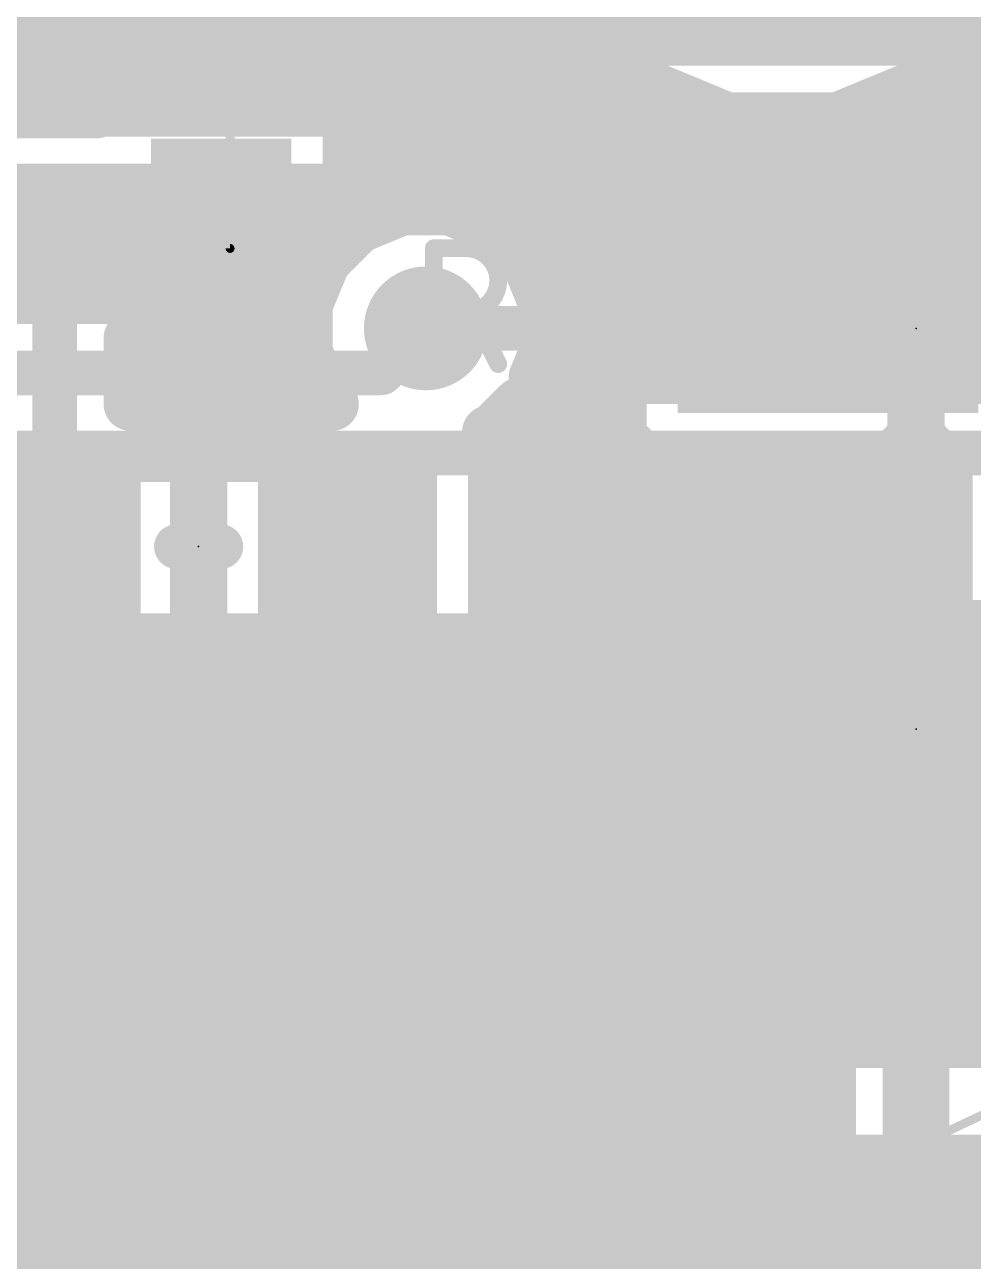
# Model space of a CAD drawing. Extents: x -1.3 to 57, y -0.1 to 23.2.
# Drawn here: x 26.92 to 32.33, y 9.16 to 16.21 of the extents above; entities that cross this region are included whole.
import ezdxf

# ---------------------------------------------------------------- set-up
doc = ezdxf.new("R2010")
doc.units = 0
for name, color, linetype in [('1', 12, 'CONTINUOUS'), ('16', 132, 'CONTINUOUS'), ('18', 110, 'CONTINUOUS'), ('21', 253, 'CONTINUOUS'), ('23', 53, 'CONTINUOUS'), ('25', 253, 'CONTINUOUS'), ('39', 12, 'CONTINUOUS'), ('51', 253, 'CONTINUOUS')]:
    doc.layers.add(name, color=color, linetype=linetype)

# ---------------------------------------------------------------- blocks, each defined once
blk = doc.blocks.new('PIE')
at = {"const_width": 0.5}
blk.add_lwpolyline([(0, -0.25, 1), (0, 0.25, 1), (0, -0.25)], format="xyb", dxfattribs=at)
blk = doc.blocks.new('RECT')
blk.add_solid([(-0.5, -0.5), (0.5, -0.5), (-0.5, 0.5), (0.5, 0.5)])
blk = doc.blocks.new('ROUNDV')
at = {"const_width": 0.5}
blk.add_lwpolyline([(0, -0.25, 1), (0, 0.25, 1), (0, -0.25)], format="xyb", dxfattribs=at)

msp = doc.modelspace()

# ---------------------------------------------------------------- linework, layer by layer
at = {"layer": '1'}
for points, const_width in [([(27.3136, 16.6956), (27.3136, 16.172)], 0.3048), ([(32.1484, 15.9154), (32.5986, 16.3656)], 0.3048), ([(25.874, 16.1544), (27.3312, 16.1544)], 0.3048), ([(27.3136, 16.172), (27.4914, 15.9942)], 0.3048), ([(32.3874, 16.1544), (35.7699, 16.1544)], 0.3048), ([(27.4914, 15.9942), (27.4914, 15.9338)], 0.3048), ([(28.5962, 15.9942), (28.604, 16.002)], 0.3048), ([(28.5962, 15.9338), (28.5962, 15.9942)], 0.3048), ([(28.604, 16.002), (30.249, 16.002)], 0.3048), ([(30.249, 16.002), (30.3356, 15.9154)], 0.3048), ([(26.8304, 15.9338), (26.7462, 15.8496)], 0.381), ([(27.4914, 15.9338), (28.0438, 15.9338)], 0.3048), ([(28.0438, 15.9338), (27.4914, 15.9338)], 0.3048), ([(27.4914, 15.9338), (27.4914, 15.8734)], 0.3048), ([(28.0438, 15.9338), (28.0438, 15.9338)], 0.3048), ([(28.5962, 15.9338), (28.0438, 15.9338)], 0.3048), ([(28.0438, 15.9338), (28.0438, 15.9338)], 0.3048), ([(28.0438, 15.9338), (28.5962, 15.9338)], 0.3048), ([(28.5962, 15.8734), (28.5962, 15.9338)], 0.3048), ([(28.0438, 15.9338), (26.8304, 15.9338)], 0.1778), ([(27.4914, 15.8734), (27.332, 15.714)], 0.3048), ([(28.0438, 15.9338), (29.456, 15.9338)], 0.254), ([(28.774, 15.6956), (28.5962, 15.8734)], 0.3048), ([(30.3356, 15.9154), (30.9237, 15.6718)], 0.3048), ([(31.5603, 15.6718), (32.1484, 15.9154)], 0.3048), ([(25.874, 15.8496), (27.4676, 15.8496)], 0.3048), ([(28.62, 15.8496), (30.4945, 15.8496)], 0.3048), ([(31.9895, 15.8496), (35.6894, 15.8496)], 0.3048), ([(27.332, 15.714), (25.874, 15.714)], 0.3048), ([(28.774, 15.172), (28.774, 15.6956)], 0.3048), ([(30.9237, 15.6718), (31.5603, 15.6718)], 0.3048), ([(28.774, 15.5448), (35.7488, 15.5448)], 0.3048), ([(30.5092, 15.2908), (30.3158, 15.0974)], 0.3048), ([(31.7988, 15.2908), (30.5092, 15.2908)], 0.3048), ([(31.9922, 15.0974), (31.7988, 15.2908)], 0.3048), ([(32.2092, 15.2908), (32.0158, 15.0974)], 0.3048), ([(33.4988, 15.2908), (32.2092, 15.2908)], 0.3048), ([(28.774, 15.24), (30.4584, 15.24)], 0.3048), ([(31.8496, 15.24), (32.1584, 15.24)], 0.3048), ([(28.5806, 14.9786), (28.774, 15.172)], 0.3048), ([(29.0741, 15.1614), (28.8229, 15.0574)], 0.3048), ([(29.3459, 15.1614), (29.0741, 15.1614)], 0.3048), ([(29.5971, 15.0574), (29.3459, 15.1614)], 0.3048), ([(30.3158, 15.0974), (30.3158, 14.9098)], 0.3048), ([(31.9922, 13.8586), (31.9922, 15.0974)], 0.3048), ([(32.0158, 15.0974), (32.0158, 13.8586)], 0.3048), ([(28.8229, 15.0574), (28.6306, 14.8651)], 0.3048), ([(29.7447, 14.9098), (29.5971, 15.0574)], 0.3048), ([(27.0938, 14.9838), (27.0938, 13.2626)], 0.254), ([(27.549, 14.447), (27.549, 14.9786)], 0.3048), ([(27.549, 14.9786), (28.5806, 14.9786)], 0.3048), ([(27.549, 14.9352), (28.7007, 14.9352)], 0.3048), ([(28.6306, 14.8651), (28.5266, 14.6139)], 0.3048), ([(29.7193, 14.9352), (30.3158, 14.9352)], 0.3048), ([(30.3158, 14.9098), (29.7447, 14.9098)], 0.3048), ([(31.9922, 14.9352), (32.0158, 14.9352)], 0.3048), ([(27.549, 14.6304), (28.5334, 14.6304)], 0.3048), ([(28.5266, 14.6139), (28.5266, 14.3421)], 0.3048), ([(31.9922, 14.6304), (32.0158, 14.6304)], 0.3048), ([(27.5256, 14.4236), (27.549, 14.447)], 0.3048), ([(29.21, 14.478), (31.154, 14.478)], 0.254), ([(27.5256, 14.0462), (27.5256, 14.4236)], 0.3048), ([(27.5256, 14.3256), (28.5334, 14.3256)], 0.3048), ([(28.5266, 14.3421), (28.6306, 14.0909)], 0.3048), ([(31.9922, 14.3256), (32.0158, 14.3256)], 0.3048), ([(28.6306, 14.0909), (28.6753, 14.0462)], 0.3048), ([(27.7094, 14.0462), (27.5256, 14.0462)], 0.3048), ([(27.9028, 13.8528), (27.7094, 14.0462)], 0.3048), ([(27.7348, 14.0208), (28.0944, 14.0208)], 0.3048), ([(28.1198, 14.0462), (27.9264, 13.8528)], 0.3048), ([(28.6753, 14.0462), (28.1198, 14.0462)], 0.3048), ([(29.5971, 13.8986), (29.7447, 14.0462)], 0.3048), ([(29.7193, 14.0208), (30.3158, 14.0208)], 0.3048), ([(29.7447, 14.0462), (30.3158, 14.0462)], 0.3048), ([(30.3158, 14.0462), (30.3158, 13.8586)], 0.3048), ([(31.9922, 14.0208), (32.0158, 14.0208)], 0.3048), ([(29.5687, 13.8869), (29.5971, 13.8986)], 0.3048), ([(29.6028, 13.8528), (29.5687, 13.8869)], 0.3048), ([(27.9028, 12.614), (27.9028, 13.8528)], 0.3048), ([(27.9264, 13.8528), (27.9264, 12.614)], 0.3048), ([(29.6028, 12.614), (29.6028, 13.8528)], 0.3048), ([(30.3158, 13.8586), (30.4518, 13.7227)], 0.3048), ([(31.7988, 13.6652), (31.9922, 13.8586)], 0.3048), ([(32.0158, 13.8586), (32.1738, 13.7006)], 0.3048), ([(27.9028, 13.716), (27.9264, 13.716)], 0.3048), ([(29.6028, 13.716), (30.4516, 13.716)], 0.3048), ([(30.4518, 13.7227), (30.4516, 13.7223)], 0.3048), ([(30.4516, 13.7223), (30.4516, 13.2646)], 0.3048), ([(31.8496, 13.716), (32.1584, 13.716)], 0.3048), ([(32.1738, 13.7006), (32.1738, 12.5552)], 0.3048), ([(31.6564, 13.2646), (31.6564, 13.6652)], 0.3048), ([(31.6564, 13.6652), (31.7988, 13.6652)], 0.3048), ([(27.9028, 13.4112), (27.9264, 13.4112)], 0.3048), ([(29.6028, 13.4112), (30.4516, 13.4112)], 0.3048), ([(31.6564, 13.4112), (32.1738, 13.4112)], 0.3048), ([(30.4516, 13.2646), (30.9814, 13.2646)], 0.3048), ([(30.9814, 13.2646), (30.9814, 13.1194)], 0.3048), ([(31.1266, 13.1194), (31.1266, 13.2646)], 0.3048), ([(31.1266, 13.2646), (31.6564, 13.2646)], 0.3048), ([(27.0938, 13.2626), (27.0646, 13.2334)], 0.254), ([(28.7528, 13.2216), (28.7646, 13.2334)], 0.254), ([(28.7528, 12.192), (28.7528, 13.2216)], 0.254), ([(27.9028, 13.1064), (27.9264, 13.1064)], 0.3048), ([(29.6028, 13.1064), (30.4516, 13.1064)], 0.3048), ([(30.9814, 13.1194), (30.4516, 13.1194)], 0.3048), ([(30.4516, 13.1194), (30.4516, 12.6617)], 0.3048), ([(30.9814, 12.5396), (30.9814, 13.1194)], 0.3048), ([(30.9814, 13.1194), (31.1266, 13.1194)], 0.3048), ([(30.9814, 13.1064), (31.1266, 13.1064)], 0.3048), ([(31.1266, 13.1194), (31.1266, 12.5396)], 0.3048), ([(31.6564, 13.1194), (31.1266, 13.1194)], 0.3048), ([(31.6564, 12.6617), (31.6564, 13.1194)], 0.3048), ([(31.6564, 13.1064), (32.1738, 13.1064)], 0.3048), ([(27.9028, 12.8016), (27.9264, 12.8016)], 0.3048), ([(29.6028, 12.8016), (30.4516, 12.8016)], 0.3048), ([(30.9814, 12.8016), (31.1266, 12.8016)], 0.3048), ([(31.6564, 12.8016), (32.1738, 12.8016)], 0.3048), ([(27.7094, 12.4206), (27.9028, 12.614)], 0.3048), ([(27.9264, 12.614), (28.1113, 12.4291)], 0.3048), ([(29.4094, 12.4206), (29.6028, 12.614)], 0.3048), ([(30.4516, 12.6617), (30.4748, 12.6057)], 0.3048), ([(31.6332, 12.6057), (31.6564, 12.6617)], 0.3048), ([(30.4748, 12.6057), (30.5177, 12.5628)], 0.3048), ([(30.5177, 12.5628), (30.5737, 12.5396)], 0.3048), ([(30.5737, 12.5396), (30.9814, 12.5396)], 0.3048), ([(31.1266, 12.5396), (31.5343, 12.5396)], 0.3048), ([(31.5343, 12.5396), (31.5903, 12.5628)], 0.3048), ([(31.5903, 12.5628), (31.6332, 12.6057)], 0.3048), ([(32.1738, 12.5552), (32.3672, 12.3618)], 0.3048), ([(27.7856, 12.4968), (28.0436, 12.4968)], 0.3048), ([(29.4856, 12.4968), (32.2322, 12.4968)], 0.3048), ([(26.4198, 12.4206), (27.7094, 12.4206)], 0.3048), ([(28.1113, 12.4291), (28.0694, 12.3279)], 0.3048), ([(29.4362, 12.3279), (29.3978, 12.4206)], 0.3048), ([(29.3978, 12.4206), (29.4094, 12.4206)], 0.3048), ([(28.0694, 12.3279), (28.0694, 12.0561)], 0.3048), ([(29.4362, 12.0561), (29.4362, 12.3279)], 0.3048), ([(32.3672, 12.3618), (33.5408, 12.3618)], 0.3048), ([(28.7528, 12.192), (28.7528, 12.3444)], 0.254), ([(25.5754, 12.192), (28.0694, 12.192)], 0.3048), ([(29.4362, 12.192), (44.9072, 12.192)], 0.3048), ([(28.0694, 12.0561), (28.1734, 11.8049)], 0.3048), ([(29.3322, 11.8049), (29.4362, 12.0561)], 0.3048), ([(31.4172, 11.9222), (31.2238, 11.7288)], 0.3048), ([(32.5908, 11.9222), (31.4172, 11.9222)], 0.3048), ([(25.5581, 11.8872), (28.1393, 11.8872)], 0.3048), ([(29.3663, 11.8872), (31.3822, 11.8872)], 0.3048), ([(28.1734, 11.8049), (28.3657, 11.6126)], 0.3048), ([(29.1399, 11.6126), (29.3322, 11.8049)], 0.3048), ([(31.2238, 11.7288), (31.2238, 10.4552)], 0.3048), ([(25.3759, 11.5824), (28.4387, 11.5824)], 0.3048), ([(28.3657, 11.6126), (28.6169, 11.5086)], 0.3048), ([(28.8887, 11.5086), (29.1399, 11.6126)], 0.3048), ([(29.0669, 11.5824), (31.2238, 11.5824)], 0.3048), ([(28.6169, 11.5086), (28.8887, 11.5086)], 0.3048), ([(24.3802, 11.2776), (31.2238, 11.2776)], 0.3048), ([(32.004, 7.874), (32.004, 11.092)], 0.381), ([(32.004, 11.092), (32.004, 7.747)], 0.2032), ([(25.527, 10.9728), (31.2238, 10.9728)], 0.3048), ([(24.9809, 10.668), (31.2238, 10.668)], 0.3048), ([(31.2238, 10.4552), (31.4172, 10.2618)], 0.3048), ([(25.527, 10.3632), (31.3158, 10.3632)], 0.3048), ([(31.4172, 10.2618), (31.5087, 10.2618)], 0.3048), ([(31.5087, 10.2618), (31.5087, 8.9842)], 0.3048), ([(25.5193, 10.0584), (31.5087, 10.0584)], 0.3048), ([(30.0228, 10.033), (26.289, 10.033)], 0.3048), ([(30.0228, 0.635), (30.0228, 10.033)], 0.3048), ([(30.0228, 9.7536), (31.5087, 9.7536)], 0.3048), ([(28.4112, 9.4589), (28.3959, 9.4742)], 0.3048), ([(28.3959, 9.4742), (29.464, 9.4742)], 0.3048), ([(28.4344, 9.4029), (28.4112, 9.4589)], 0.3048), ([(28.4154, 9.4488), (29.464, 9.4488)], 0.3048), ([(29.464, 9.4742), (29.464, 0.635)], 0.3048), ([(30.0228, 9.4488), (31.5087, 9.4488)], 0.3048), ([(28.4344, 8.9789), (28.4344, 9.4029)], 0.3048), ([(28.4344, 9.144), (29.464, 9.144)], 0.3048), ([(30.0228, 9.144), (31.5087, 9.144)], 0.3048)]:
    msp.add_lwpolyline(points, dxfattribs=dict(at, const_width=const_width))
for points, const_width in [([(27.3675, 16.2259, 1), (27.2597, 16.1181)], 0.1524), ([(27.3312, 16.0782, 1), (27.3312, 16.2306)], 0.1524), ([(32.3874, 16.2306, 1), (32.3874, 16.0782)], 0.1524), ([(27.2374, 16.172, 1), (27.3898, 16.172)], 0.1524), ([(27.5676, 15.9942, 1), (27.4152, 15.9942)], 0.1524), ([(28.6724, 15.9942, 1), (28.52, 15.9942)], 0.1524), ([(28.604, 16.0782, 1), (28.604, 15.9258)], 0.1524), ([(28.6579, 15.9481, 1), (28.5501, 16.0559)], 0.1524), ([(30.3029, 16.0559, 1), (30.1951, 15.9481)], 0.1524), ([(30.249, 15.9258, 1), (30.249, 16.0782)], 0.1524), ([(26.8978, 15.8664, 1), (26.763, 16.0012)], 0.1905), ([(27.4914, 16.01, 1), (27.4914, 15.8576)], 0.1524), ([(27.4914, 16.01, 1), (27.4914, 15.8576)], 0.1524), ([(27.5676, 15.9338, 1), (27.4152, 15.9338)], 0.1524), ([(27.4375, 15.9403, 1), (27.5453, 16.0481)], 0.1524), ([(28.12, 15.9338, 1), (27.9676, 15.9338)], 0.1524), ([(28.0438, 16.01, 1), (28.0438, 15.8576)], 0.1524), ([(28.12, 15.9338, 1), (27.9676, 15.9338)], 0.1524), ([(28.0438, 16.01, 1), (28.0438, 15.8576)], 0.1524), ([(28.0438, 15.8576, 1), (28.0438, 16.01)], 0.1524), ([(28.0438, 15.8576, 1), (28.0438, 16.01)], 0.1524), ([(28.5423, 16.0481, 1), (28.6501, 15.9404)], 0.1524), ([(28.6724, 15.9338, 1), (28.52, 15.9338)], 0.1524), ([(28.5962, 15.8576, 1), (28.5962, 16.01)], 0.1524), ([(28.5962, 15.8576, 1), (28.5962, 16.01)], 0.1524), ([(27.4152, 15.9338, 1), (27.5676, 15.9338)], 0.1524), ([(27.5453, 15.8195, 1), (27.4375, 15.9273)], 0.1524), ([(27.9676, 15.9338, 1), (28.12, 15.9338)], 0.1524), ([(27.9676, 15.9338, 1), (28.12, 15.9338)], 0.1524), ([(28.0438, 15.9973, 1), (28.0438, 15.8703)], 0.127), ([(28.0438, 15.8894, 1), (28.0438, 15.9783)], 0.0889), ([(28.6501, 15.9273, 1), (28.5423, 15.8195)], 0.1524), ([(28.52, 15.9338, 1), (28.6724, 15.9338)], 0.1524), ([(29.456, 15.8703, 1), (29.456, 15.9973)], 0.127), ([(30.3647, 15.9858, 1), (30.3064, 15.845)], 0.1524), ([(30.2817, 15.8615, 1), (30.3894, 15.9693)], 0.1524), ([(32.0946, 15.9693, 1), (32.2023, 15.8615)], 0.1524), ([(32.1776, 15.845, 1), (32.1193, 15.9858)], 0.1524), ([(27.4152, 15.8734, 1), (27.5676, 15.8734)], 0.1524), ([(27.4676, 15.7734, 1), (27.4676, 15.9258)], 0.1524), ([(28.52, 15.8734, 1), (28.6724, 15.8734)], 0.1524), ([(28.62, 15.9258, 1), (28.62, 15.7734)], 0.1524), ([(30.4945, 15.7734, 1), (30.4945, 15.9258)], 0.1524), ([(31.9895, 15.9258, 1), (31.9895, 15.7734)], 0.1524), ([(27.332, 15.6378, 1), (27.332, 15.7902)], 0.1524), ([(27.2781, 15.7679, 1), (27.3859, 15.6601)], 0.1524), ([(28.8502, 15.6956, 1), (28.6978, 15.6956)], 0.1524), ([(28.7201, 15.6417, 1), (28.8279, 15.7495)], 0.1524), ([(30.9237, 15.748, 1), (30.9237, 15.5956)], 0.1524), ([(30.8945, 15.6014, 1), (30.9529, 15.7422)], 0.1524), ([(31.5311, 15.7422, 1), (31.5895, 15.6014)], 0.1524), ([(31.5603, 15.5956, 1), (31.5603, 15.748)], 0.1524), ([(28.774, 15.621, 1), (28.774, 15.4686)], 0.1524), ([(30.5092, 15.367, 1), (30.5092, 15.2146)], 0.1524), ([(30.5631, 15.2369, 1), (30.4553, 15.3447)], 0.1524), ([(31.8527, 15.3447, 1), (31.7449, 15.2369)], 0.1524), ([(31.7988, 15.2146, 1), (31.7988, 15.367)], 0.1524), ([(32.2092, 15.367, 1), (32.2092, 15.2146)], 0.1524), ([(32.2631, 15.2369, 1), (32.1553, 15.3447)], 0.1524), ([(28.774, 15.3162, 1), (28.774, 15.1638)], 0.1524), ([(30.4584, 15.1638, 1), (30.4584, 15.3162)], 0.1524), ([(31.8496, 15.3162, 1), (31.8496, 15.1638)], 0.1524), ([(32.1584, 15.1638, 1), (32.1584, 15.3162)], 0.1524), ([(28.8279, 15.1181, 1), (28.7201, 15.2259)], 0.1524), ([(29.0741, 15.2376, 1), (29.0741, 15.0852)], 0.1524), ([(29.1032, 15.091, 1), (29.0449, 15.2318)], 0.1524), ([(29.3751, 15.2318, 1), (29.3168, 15.091)], 0.1524), ([(29.3459, 15.0852, 1), (29.3459, 15.2376)], 0.1524), ([(28.6978, 15.172, 1), (28.8502, 15.172)], 0.1524), ([(30.392, 15.0974, 1), (30.2396, 15.0974)], 0.1524), ([(32.0684, 15.0974, 1), (31.916, 15.0974)], 0.1524), ([(32.092, 15.0974, 1), (31.9396, 15.0974)], 0.1524), ([(28.7937, 15.1278, 1), (28.852, 14.987)], 0.1524), ([(28.8768, 15.0035, 1), (28.769, 15.1112)], 0.1524), ([(29.651, 15.1112, 1), (29.5432, 15.0035)], 0.1524), ([(29.568, 14.987, 1), (29.6263, 15.1278)], 0.1524), ([(30.2619, 15.1513, 1), (30.3697, 15.0435)], 0.1524), ([(31.9383, 15.0435, 1), (32.0461, 15.1513)], 0.1524), ([(31.9619, 15.1513, 1), (32.0697, 15.0435)], 0.1524), ([(27.1573, 14.9838, 1), (27.0303, 14.9838)], 0.127), ([(27.6252, 14.9786, 1), (27.4728, 14.9786)], 0.1524), ([(27.549, 15.0548, 1), (27.549, 14.9024)], 0.1524), ([(28.5267, 15.0325, 1), (28.6345, 14.9247)], 0.1524), ([(28.5806, 14.9024, 1), (28.5806, 15.0548)], 0.1524), ([(27.549, 15.0114, 1), (27.549, 14.859)], 0.1524), ([(28.701, 14.836, 1), (28.5602, 14.8943)], 0.1524), ([(28.7007, 14.859, 1), (28.7007, 15.0114)], 0.1524), ([(29.7193, 15.0114, 1), (29.7193, 14.859)], 0.1524), ([(29.7447, 14.986, 1), (29.7447, 14.8336)], 0.1524), ([(29.6908, 14.8559, 1), (29.7986, 14.9637)], 0.1524), ([(30.3158, 14.859, 1), (30.3158, 15.0114)], 0.1524), ([(30.3158, 14.8336, 1), (30.3158, 14.986)], 0.1524), ([(31.9922, 15.0114, 1), (31.9922, 14.859)], 0.1524), ([(32.0158, 14.859, 1), (32.0158, 15.0114)], 0.1524), ([(28.5768, 14.919, 1), (28.6845, 14.8112)], 0.1524), ([(30.2396, 14.9098, 1), (30.392, 14.9098)], 0.1524), ([(27.549, 14.7066, 1), (27.549, 14.5542)], 0.1524), ([(28.6028, 14.6139, 1), (28.4504, 14.6139)], 0.1524), ([(28.5334, 14.5542, 1), (28.5334, 14.7066)], 0.1524), ([(31.9922, 14.7066, 1), (31.9922, 14.5542)], 0.1524), ([(32.0158, 14.5542, 1), (32.0158, 14.7066)], 0.1524), ([(28.4562, 14.6431, 1), (28.597, 14.5848)], 0.1524), ([(27.6029, 14.3931, 1), (27.4951, 14.5009)], 0.1524), ([(29.21, 14.5415, 1), (29.21, 14.4145)], 0.127), ([(31.154, 14.4145, 1), (31.154, 14.5415)], 0.127), ([(27.6018, 14.4236, 1), (27.4494, 14.4236)], 0.1524), ([(27.4717, 14.4775, 1), (27.5795, 14.3697)], 0.1524), ([(27.5256, 14.4018, 1), (27.5256, 14.2494)], 0.1524), ([(27.4728, 14.447, 1), (27.6252, 14.447)], 0.1524), ([(28.597, 14.3712, 1), (28.4562, 14.3129)], 0.1524), ([(28.5334, 14.2494, 1), (28.5334, 14.4018)], 0.1524), ([(31.9922, 14.4018, 1), (31.9922, 14.2494)], 0.1524), ([(32.0158, 14.2494, 1), (32.0158, 14.4018)], 0.1524), ([(28.4504, 14.3421, 1), (28.6028, 14.3421)], 0.1524), ([(28.6845, 14.1448, 1), (28.5768, 14.037)], 0.1524), ([(27.5256, 14.1224, 1), (27.5256, 13.97)], 0.1524), ([(27.7633, 14.1001, 1), (27.6555, 13.9923)], 0.1524), ([(27.7348, 14.097, 1), (27.7348, 13.9446)], 0.1524), ([(27.7094, 13.97, 1), (27.7094, 14.1224)], 0.1524), ([(28.1198, 14.1224, 1), (28.1198, 13.97)], 0.1524), ([(28.1737, 13.9923, 1), (28.0659, 14.1001)], 0.1524), ([(28.0944, 13.9446, 1), (28.0944, 14.097)], 0.1524), ([(28.5602, 14.0617, 1), (28.701, 14.12)], 0.1524), ([(28.6215, 13.9923, 1), (28.7292, 14.1001)], 0.1524), ([(28.6753, 13.97, 1), (28.6753, 14.1224)], 0.1524), ([(29.7193, 14.097, 1), (29.7193, 13.9446)], 0.1524), ([(29.7447, 14.1224, 1), (29.7447, 13.97)], 0.1524), ([(29.7986, 13.9923, 1), (29.6908, 14.1001)], 0.1524), ([(30.392, 14.0462, 1), (30.2396, 14.0462)], 0.1524), ([(30.3158, 13.97, 1), (30.3158, 14.1224)], 0.1524), ([(30.3158, 13.9446, 1), (30.3158, 14.097)], 0.1524), ([(31.9922, 14.097, 1), (31.9922, 13.9446)], 0.1524), ([(32.0158, 13.9446, 1), (32.0158, 14.097)], 0.1524), ([(27.4494, 14.0462, 1), (27.6018, 14.0462)], 0.1524), ([(29.6226, 13.9408, 1), (29.5148, 13.833)], 0.1524), ([(29.5395, 13.9573, 1), (29.5978, 13.8165)], 0.1524), ([(29.6263, 13.8282, 1), (29.568, 13.969)], 0.1524), ([(27.979, 13.8528, 1), (27.8266, 13.8528)], 0.1524), ([(27.8489, 13.7989, 1), (27.9567, 13.9067)], 0.1524), ([(28.0026, 13.8528, 1), (27.8502, 13.8528)], 0.1524), ([(27.8725, 13.9067, 1), (27.9803, 13.7989)], 0.1524), ([(29.5432, 13.9525, 1), (29.651, 13.8448)], 0.1524), ([(29.679, 13.8528, 1), (29.5266, 13.8528)], 0.1524), ([(29.5489, 13.7989, 1), (29.6567, 13.9067)], 0.1524), ([(30.3697, 13.9125, 1), (30.2619, 13.8047)], 0.1524), ([(32.0461, 13.8047, 1), (31.9383, 13.9125)], 0.1524), ([(32.0697, 13.9125, 1), (31.9619, 13.8047)], 0.1524), ([(30.2396, 13.8586, 1), (30.392, 13.8586)], 0.1524), ([(31.916, 13.8586, 1), (32.0684, 13.8586)], 0.1524), ([(31.9396, 13.8586, 1), (32.092, 13.8586)], 0.1524), ([(27.9028, 13.7922, 1), (27.9028, 13.6398)], 0.1524), ([(27.9264, 13.6398, 1), (27.9264, 13.7922)], 0.1524), ([(29.6028, 13.7922, 1), (29.6028, 13.6398)], 0.1524), ([(30.5278, 13.7223, 1), (30.3754, 13.7223)], 0.1524), ([(30.3812, 13.7514, 1), (30.522, 13.6932)], 0.1524), ([(30.5222, 13.6935, 1), (30.3813, 13.7518)], 0.1524), ([(30.3979, 13.6688, 1), (30.5056, 13.7766)], 0.1524), ([(30.4516, 13.6398, 1), (30.4516, 13.7922)], 0.1524), ([(31.8496, 13.7922, 1), (31.8496, 13.6398)], 0.1524), ([(32.25, 13.7006, 1), (32.0976, 13.7006)], 0.1524), ([(32.1199, 13.6467, 1), (32.2277, 13.7545)], 0.1524), ([(32.1584, 13.6398, 1), (32.1584, 13.7922)], 0.1524), ([(31.7326, 13.6652, 1), (31.5802, 13.6652)], 0.1524), ([(31.6564, 13.7414, 1), (31.6564, 13.589)], 0.1524), ([(31.7449, 13.7191, 1), (31.8527, 13.6113)], 0.1524), ([(31.7988, 13.589, 1), (31.7988, 13.7414)], 0.1524), ([(27.9028, 13.4874, 1), (27.9028, 13.335)], 0.1524), ([(27.9264, 13.335, 1), (27.9264, 13.4874)], 0.1524), ([(29.6028, 13.4874, 1), (29.6028, 13.335)], 0.1524), ([(30.4516, 13.335, 1), (30.4516, 13.4874)], 0.1524), ([(31.6564, 13.4874, 1), (31.6564, 13.335)], 0.1524), ([(32.1738, 13.335, 1), (32.1738, 13.4874)], 0.1524), ([(30.4516, 13.3408, 1), (30.4516, 13.1884)], 0.1524), ([(31.0576, 13.2646, 1), (30.9052, 13.2646)], 0.1524), ([(30.9814, 13.1884, 1), (30.9814, 13.3408)], 0.1524), ([(31.2028, 13.2646, 1), (31.0504, 13.2646)], 0.1524), ([(31.1266, 13.3408, 1), (31.1266, 13.1884)], 0.1524), ([(31.6564, 13.1884, 1), (31.6564, 13.3408)], 0.1524), ([(27.0197, 13.2783, 1), (27.1095, 13.1885)], 0.127), ([(27.0303, 13.2626, 1), (27.1573, 13.2626)], 0.127), ([(27.1387, 13.2177, 1), (27.0489, 13.3075)], 0.127), ([(28.8163, 13.2216, 1), (28.6893, 13.2216)], 0.127), ([(28.7079, 13.2665, 1), (28.7977, 13.1767)], 0.127), ([(28.8095, 13.1885, 1), (28.7197, 13.2783)], 0.127), ([(30.3754, 13.2646, 1), (30.5278, 13.2646)], 0.1524), ([(31.5802, 13.2646, 1), (31.7326, 13.2646)], 0.1524), ([(27.9028, 13.1826, 1), (27.9028, 13.0302)], 0.1524), ([(27.9264, 13.0302, 1), (27.9264, 13.1826)], 0.1524), ([(29.6028, 13.1826, 1), (29.6028, 13.0302)], 0.1524), ([(30.4516, 13.1956, 1), (30.4516, 13.0432)], 0.1524), ([(30.5278, 13.1194, 1), (30.3754, 13.1194)], 0.1524), ([(30.4516, 13.0302, 1), (30.4516, 13.1826)], 0.1524), ([(31.0576, 13.1194, 1), (30.9052, 13.1194)], 0.1524), ([(30.9814, 13.1956, 1), (30.9814, 13.0432)], 0.1524), ([(30.9814, 13.1826, 1), (30.9814, 13.0302)], 0.1524), ([(30.9814, 13.0432, 1), (30.9814, 13.1956)], 0.1524), ([(31.2028, 13.1194, 1), (31.0504, 13.1194)], 0.1524), ([(31.1266, 13.1956, 1), (31.1266, 13.0432)], 0.1524), ([(31.1266, 13.0432, 1), (31.1266, 13.1956)], 0.1524), ([(31.1266, 13.0302, 1), (31.1266, 13.1826)], 0.1524), ([(31.7326, 13.1194, 1), (31.5802, 13.1194)], 0.1524), ([(31.6564, 13.1826, 1), (31.6564, 13.0302)], 0.1524), ([(31.6564, 13.0432, 1), (31.6564, 13.1956)], 0.1524), ([(32.1738, 13.0302, 1), (32.1738, 13.1826)], 0.1524), ([(30.9052, 13.1194, 1), (31.0576, 13.1194)], 0.1524), ([(31.0504, 13.1194, 1), (31.2028, 13.1194)], 0.1524), ([(27.9028, 12.8778, 1), (27.9028, 12.7254)], 0.1524), ([(27.9264, 12.7254, 1), (27.9264, 12.8778)], 0.1524), ([(29.6028, 12.8778, 1), (29.6028, 12.7254)], 0.1524), ([(30.4516, 12.7254, 1), (30.4516, 12.8778)], 0.1524), ([(30.9814, 12.8778, 1), (30.9814, 12.7254)], 0.1524), ([(31.1266, 12.7254, 1), (31.1266, 12.8778)], 0.1524), ([(31.6564, 12.8778, 1), (31.6564, 12.7254)], 0.1524), ([(32.1738, 12.7254, 1), (32.1738, 12.8778)], 0.1524), ([(27.9567, 12.5601, 1), (27.8489, 12.6679)], 0.1524), ([(27.9803, 12.6679, 1), (27.8725, 12.5601)], 0.1524), ([(29.6567, 12.5601, 1), (29.5489, 12.6679)], 0.1524), ([(30.522, 12.6908, 1), (30.3812, 12.6325)], 0.1524), ([(31.7268, 12.6325, 1), (31.586, 12.6908)], 0.1524), ([(30.3754, 12.6617, 1), (30.5278, 12.6617)], 0.1524), ([(30.5287, 12.6596, 1), (30.4209, 12.5518)], 0.1524), ([(30.4044, 12.5765, 1), (30.5452, 12.6348)], 0.1524), ([(30.5468, 12.6332, 1), (30.4885, 12.4924)], 0.1524), ([(30.4638, 12.5089, 1), (30.5716, 12.6167)], 0.1524), ([(30.5737, 12.6158, 1), (30.5737, 12.4634)], 0.1524), ([(30.9814, 12.4634, 1), (30.9814, 12.6158)], 0.1524), ([(31.1266, 12.6158, 1), (31.1266, 12.4634)], 0.1524), ([(31.5364, 12.6167, 1), (31.6442, 12.5089)], 0.1524), ([(31.5343, 12.4634, 1), (31.5343, 12.6158)], 0.1524), ([(31.5628, 12.6348, 1), (31.7036, 12.5765)], 0.1524), ([(31.6195, 12.4924, 1), (31.5612, 12.6332)], 0.1524), ([(31.6871, 12.5518, 1), (31.5793, 12.6596)], 0.1524), ([(31.5802, 12.6617, 1), (31.7326, 12.6617)], 0.1524), ([(32.2277, 12.6091, 1), (32.1199, 12.5013)], 0.1524), ([(27.7856, 12.573, 1), (27.7856, 12.4206)], 0.1524), ([(27.8266, 12.614, 1), (27.979, 12.614)], 0.1524), ([(27.8502, 12.614, 1), (28.0026, 12.614)], 0.1524), ([(28.0436, 12.4206, 1), (28.0436, 12.573)], 0.1524), ([(29.4856, 12.573, 1), (29.4856, 12.4206)], 0.1524), ([(29.5266, 12.614, 1), (29.679, 12.614)], 0.1524), ([(30.5445, 12.4692, 1), (30.6028, 12.61)], 0.1524), ([(31.5052, 12.61, 1), (31.5635, 12.4692)], 0.1524), ([(32.0976, 12.5552, 1), (32.25, 12.5552)], 0.1524), ([(32.2322, 12.4206, 1), (32.2322, 12.573)], 0.1524), ([(27.6555, 12.4745, 1), (27.7633, 12.3667)], 0.1524), ([(27.7094, 12.3444, 1), (27.7094, 12.4968)], 0.1524), ([(28.1817, 12.4, 1), (28.0409, 12.4583)], 0.1524), ([(28.0574, 12.3752, 1), (28.1652, 12.483)], 0.1524), ([(29.4682, 12.4498, 1), (29.3274, 12.3914)], 0.1524), ([(29.3978, 12.4968, 1), (29.3978, 12.3444)], 0.1524), ([(29.3555, 12.4745, 1), (29.4633, 12.3667)], 0.1524), ([(29.4094, 12.3444, 1), (29.4094, 12.4968)], 0.1524), ([(30.9052, 12.5396, 1), (31.0576, 12.5396)], 0.1524), ([(31.0504, 12.5396, 1), (31.2028, 12.5396)], 0.1524), ([(28.1456, 12.3279, 1), (27.9932, 12.3279)], 0.1524), ([(29.5124, 12.3279, 1), (29.36, 12.3279)], 0.1524), ([(32.3672, 12.438, 1), (32.3672, 12.2856)], 0.1524), ([(32.3133, 12.3079, 1), (32.4211, 12.4157)], 0.1524), ([(27.999, 12.3571, 1), (28.1398, 12.2988)], 0.1524), ([(28.8163, 12.3444, 1), (28.6893, 12.3444)], 0.127), ([(29.3658, 12.2988, 1), (29.5066, 12.3571)], 0.1524), ([(28.0694, 12.1158, 1), (28.0694, 12.2682)], 0.1524), ([(29.4362, 12.2682, 1), (29.4362, 12.1158)], 0.1524), ([(28.1398, 12.0852, 1), (27.999, 12.0269)], 0.1524), ([(28.6893, 12.192, 1), (28.8163, 12.192)], 0.127), ([(28.6893, 12.192, 1), (28.8163, 12.192)], 0.127), ([(29.5066, 12.0269, 1), (29.3658, 12.0852)], 0.1524), ([(27.9932, 12.0561, 1), (28.1456, 12.0561)], 0.1524), ([(29.36, 12.0561, 1), (29.5124, 12.0561)], 0.1524), ([(31.4172, 11.9984, 1), (31.4172, 11.846)], 0.1524), ([(31.4711, 11.8683, 1), (31.3633, 11.9761)], 0.1524), ([(28.1393, 11.811, 1), (28.1393, 11.9634)], 0.1524), ([(29.3663, 11.9634, 1), (29.3663, 11.811)], 0.1524), ([(31.3822, 11.811, 1), (31.3822, 11.9634)], 0.1524), ([(28.2273, 11.8588, 1), (28.1196, 11.751)], 0.1524), ([(29.386, 11.751, 1), (29.2783, 11.8588)], 0.1524), ([(28.103, 11.7757, 1), (28.2438, 11.834)], 0.1524), ([(29.2618, 11.834, 1), (29.4026, 11.7757)], 0.1524), ([(31.3, 11.7288, 1), (31.1476, 11.7288)], 0.1524), ([(31.1699, 11.7827, 1), (31.2777, 11.6749)], 0.1524), ([(28.3948, 11.683, 1), (28.3365, 11.5422)], 0.1524), ([(28.3118, 11.5588, 1), (28.4196, 11.6665)], 0.1524), ([(28.4387, 11.5062, 1), (28.4387, 11.6586)], 0.1524), ([(29.0669, 11.6586, 1), (29.0669, 11.5062)], 0.1524), ([(29.086, 11.6665, 1), (29.1938, 11.5588)], 0.1524), ([(29.1691, 11.5422, 1), (29.1108, 11.683)], 0.1524), ([(31.2238, 11.5062, 1), (31.2238, 11.6586)], 0.1524), ([(28.6169, 11.5848, 1), (28.6169, 11.4324)], 0.1524), ([(28.5877, 11.4382, 1), (28.646, 11.579)], 0.1524), ([(28.8596, 11.579, 1), (28.9179, 11.4382)], 0.1524), ([(28.8887, 11.4324, 1), (28.8887, 11.5848)], 0.1524), ([(31.2238, 11.2014, 1), (31.2238, 11.3538)], 0.1524), ([(32.0993, 11.092, 1), (31.9088, 11.092)], 0.1905), ([(32.0548, 11.092, 1), (31.9532, 11.092)], 0.1016), ([(31.2238, 10.8966, 1), (31.2238, 11.049)], 0.1524), ([(31.2238, 10.5918, 1), (31.2238, 10.7442)], 0.1524), ([(31.2777, 10.5091, 1), (31.1699, 10.4013)], 0.1524), ([(31.1476, 10.4552, 1), (31.3, 10.4552)], 0.1524), ([(31.3158, 10.287, 1), (31.3158, 10.4394)], 0.1524), ([(31.4172, 10.338, 1), (31.4172, 10.1856)], 0.1524), ([(31.3633, 10.2079, 1), (31.4711, 10.3157)], 0.1524), ([(31.5849, 10.2618, 1), (31.4325, 10.2618)], 0.1524), ([(31.5087, 10.1856, 1), (31.5087, 10.338)], 0.1524), ([(30.099, 10.033, 1), (29.9466, 10.033)], 0.1524), ([(30.0228, 9.9568, 1), (30.0228, 10.1092)], 0.1524), ([(31.5087, 9.9822, 1), (31.5087, 10.1346)], 0.1524), ([(30.0228, 9.8298, 1), (30.0228, 9.6774)], 0.1524), ([(31.5087, 9.6774, 1), (31.5087, 9.8298)], 0.1524), ([(28.4498, 9.5281, 1), (28.342, 9.4203)], 0.1524), ([(28.3959, 9.5504, 1), (28.3959, 9.398)], 0.1524), ([(28.4816, 9.4881, 1), (28.3408, 9.4298)], 0.1524), ([(28.4154, 9.525, 1), (28.4154, 9.3726)], 0.1524), ([(28.3573, 9.405, 1), (28.4651, 9.5128)], 0.1524), ([(29.5402, 9.4742, 1), (29.3878, 9.4742)], 0.1524), ([(29.464, 9.398, 1), (29.464, 9.5504)], 0.1524), ([(29.464, 9.3726, 1), (29.464, 9.525)], 0.1524), ([(30.0228, 9.525, 1), (30.0228, 9.3726)], 0.1524), ([(31.5087, 9.3726, 1), (31.5087, 9.525)], 0.1524), ([(28.5106, 9.4029, 1), (28.3582, 9.4029)], 0.1524), ([(28.364, 9.3738, 1), (28.5048, 9.4321)], 0.1524), ([(28.4344, 9.2202, 1), (28.4344, 9.0678)], 0.1524), ([(29.464, 9.0678, 1), (29.464, 9.2202)], 0.1524), ([(30.0228, 9.2202, 1), (30.0228, 9.0678)], 0.1524), ([(31.5087, 9.0678, 1), (31.5087, 9.2202)], 0.1524)]:
    msp.add_lwpolyline(points, format="xyb", dxfattribs=dict(at, const_width=const_width))
at = {"layer": '16'}
for points, const_width in [([(23.8842, 16.1544), (35.7699, 16.1544)], 0.3048), ([(35.7593, 16.129), (23.8737, 16.129)], 0.3048), ([(22.4536, 15.6972), (36.2458, 15.6972)], 0.254), ([(22.9982, 15.24), (35.9974, 15.24)], 0.3048), ([(23.0236, 15.2654), (35.9651, 15.2654)], 0.3048), ([(29.0741, 15.1614), (28.8229, 15.0574)], 0.3048), ([(29.3459, 15.1614), (29.0741, 15.1614)], 0.3048), ([(29.5971, 15.0574), (29.3459, 15.1614)], 0.3048), ([(28.8229, 15.0574), (28.6306, 14.8651)], 0.3048), ([(29.7894, 14.8651), (29.5971, 15.0574)], 0.3048), ([(22.2769, 14.9352), (28.7007, 14.9352)], 0.3048), ([(28.6306, 14.8651), (28.5439, 14.6558)], 0.3048), ([(29.7193, 14.9352), (40.6753, 14.9352)], 0.3048), ([(29.8934, 14.6139), (29.7894, 14.8651)], 0.3048), ([(28.5439, 14.6558), (22.5563, 14.6558)], 0.3048), ([(29.8866, 14.6304), (40.3705, 14.6304)], 0.3048), ([(29.8934, 14.3421), (29.8934, 14.6139)], 0.3048), ([(29.21, 14.478), (28.956, 14.224)], 0.254), ([(29.834, 14.1986), (29.8934, 14.3421)], 0.3048), ([(29.8866, 14.3256), (40.0657, 14.3256)], 0.3048), ([(28.956, 14.224), (22.3774, 14.224)], 0.254), ([(39.9387, 14.1986), (29.834, 14.1986)], 0.3048), ([(19.9136, 13.7668), (40.1176, 13.7668)], 0.254), ([(20.955, 12.7), (41.0947, 12.7)], 0.3048), ([(20.955, 12.4968), (41.0947, 12.4968)], 0.3048), ([(20.955, 12.192), (41.0947, 12.192)], 0.3048), ([(20.955, 11.8872), (41.0947, 11.8872)], 0.3048), ([(20.955, 11.5824), (41.0947, 11.5824)], 0.3048), ([(20.955, 11.2776), (41.0947, 11.2776)], 0.3048), ([(20.955, 10.9728), (41.0947, 10.9728)], 0.3048), ([(20.955, 10.668), (41.0947, 10.668)], 0.3048), ([(41.988, 10.414), (22.9108, 10.414)], 0.3048), ([(23.5204, 9.7282), (38.6588, 9.7282)], 0.3048), ([(23.5204, 9.4488), (38.6588, 9.4488)], 0.3048), ([(23.5204, 9.144), (38.6588, 9.144)], 0.3048)]:
    msp.add_lwpolyline(points, dxfattribs=dict(at, const_width=const_width))
for points, const_width in [([(29.0741, 15.2376, 1), (29.0741, 15.0852)], 0.1524), ([(29.1032, 15.091, 1), (29.0449, 15.2318)], 0.1524), ([(29.3751, 15.2318, 1), (29.3168, 15.091)], 0.1524), ([(29.3459, 15.0852, 1), (29.3459, 15.2376)], 0.1524), ([(28.7937, 15.1278, 1), (28.852, 14.987)], 0.1524), ([(28.8768, 15.0035, 1), (28.769, 15.1112)], 0.1524), ([(29.651, 15.1112, 1), (29.5432, 15.0035)], 0.1524), ([(29.568, 14.987, 1), (29.6263, 15.1278)], 0.1524), ([(28.701, 14.836, 1), (28.5602, 14.8943)], 0.1524), ([(28.7007, 14.859, 1), (28.7007, 15.0114)], 0.1524), ([(29.7193, 15.0114, 1), (29.7193, 14.859)], 0.1524), ([(29.8598, 14.8943, 1), (29.719, 14.836)], 0.1524), ([(28.5768, 14.919, 1), (28.6845, 14.8112)], 0.1524), ([(29.7355, 14.8112, 1), (29.8432, 14.919)], 0.1524), ([(28.5439, 14.5796, 1), (28.5439, 14.732)], 0.1524), ([(28.4735, 14.685, 1), (28.6143, 14.6266)], 0.1524), ([(29.8866, 14.7066, 1), (29.8866, 14.5542)], 0.1524), ([(29.9696, 14.6139, 1), (29.8172, 14.6139)], 0.1524), ([(29.823, 14.5848, 1), (29.9638, 14.6431)], 0.1524), ([(29.2549, 14.4331, 1), (29.1651, 14.5229)], 0.127), ([(29.8866, 14.4018, 1), (29.8866, 14.2494)], 0.1524), ([(29.9638, 14.3129, 1), (29.823, 14.3712)], 0.1524), ([(29.8172, 14.3421, 1), (29.9696, 14.3421)], 0.1524), ([(28.9111, 14.2689, 1), (29.0009, 14.1791)], 0.127), ([(28.956, 14.1605, 1), (28.956, 14.2875)], 0.127), ([(29.834, 14.2748, 1), (29.834, 14.1224)], 0.1524), ([(29.7636, 14.2278, 1), (29.9044, 14.1694)], 0.1524)]:
    msp.add_lwpolyline(points, format="xyb", dxfattribs=dict(at, const_width=const_width))
at = {"layer": '21'}
for points, const_width in [([(28.2938, 15.0838), (28.2938, 14.7338)], 0.2032), ([(28.2938, 14.7338), (27.4938, 14.7338)], 0.2032), ([(32.131, 14.478), (31.877, 14.478)], 0.254), ([(28.0416, 13.2334), (27.7876, 13.2334)], 0.254), ([(31.5976, 12.8524), (32.4104, 12.8524)], 0.1524), ([(30.5816, 11.5316), (30.5816, 12.5984)], 0.1524), ([(31.3944, 11.5316), (30.5816, 11.5316)], 0.1524)]:
    msp.add_lwpolyline(points, dxfattribs=dict(at, const_width=const_width))
for points, const_width in [([(28.3446, 15.0838, 1), (28.243, 15.0838)], 0.1016), ([(27.4938, 14.7846, 1), (27.4938, 14.683)], 0.1016), ([(28.2938, 14.683, 1), (28.2938, 14.7846)], 0.1016), ([(28.243, 14.7338, 1), (28.3446, 14.7338)], 0.1016), ([(31.877, 14.5415, 1), (31.877, 14.4145)], 0.127), ([(32.131, 14.4145, 1), (32.131, 14.5415)], 0.127), ([(27.7876, 13.2969, 1), (27.7876, 13.1699)], 0.127), ([(28.0416, 13.1699, 1), (28.0416, 13.2969)], 0.127), ([(31.5976, 12.8905, 1), (31.5976, 12.8143)], 0.0762), ([(30.6197, 12.5984, 1), (30.5435, 12.5984)], 0.0762), ([(30.5816, 11.5697, 1), (30.5816, 11.4935)], 0.0762), ([(30.5435, 11.5316, 1), (30.6197, 11.5316)], 0.0762), ([(31.3944, 11.4935, 1), (31.3944, 11.5697)], 0.0762), ([(34.394, 9.124, 0.3839), (32.154, 9.124)], 0.127), ([(32.1328, 9.1476, 1), (32.1752, 9.1004)], 0.0635)]:
    msp.add_lwpolyline(points, format="xyb", dxfattribs=dict(at, const_width=const_width))
at = {"layer": '23'}
for p in [(32.004, 14.478), (27.9146, 13.2334), (32.004, 12.192)]:
    msp.add_point(p, dxfattribs=at)
at = {"layer": '25', "const_width": 0.1016}
for points in [[(29.2554, 14.2748), (29.2554, 14.9352)], [(29.2554, 14.9352), (29.4388, 14.9352)], [(30.0821, 14.9352), (29.9353, 14.4216)], [(29.4388, 14.5683), (29.2554, 14.5683)], [(29.6223, 14.2748), (29.4755, 14.5683)], [(30.1921, 14.5683), (30.1921, 14.2748)], [(29.9353, 14.4216), (30.3022, 14.4216)], [(27.2429, 11.4808), (27.2429, 12.1412)], [(27.2429, 12.1412), (27.6098, 11.4808)], [(27.6098, 11.4808), (27.6098, 12.1412)], [(28.7535, 11.4808), (28.7535, 12.1412)], [(28.7535, 12.1412), (29.047, 12.1412)], [(29.3478, 11.4808), (29.3478, 12.1412)], [(29.3478, 12.1412), (29.6414, 12.1412)], [(29.8718, 12.1412), (30.2387, 12.1412)], [(30.0553, 11.4808), (30.0553, 12.1412)], [(28.7535, 11.8477), (29.047, 11.8477)], [(29.3478, 11.8477), (29.568, 11.8477)], [(27.9606, 11.7376), (28.4009, 11.7376)], [(29.6414, 11.4808), (29.3478, 11.4808)]]:
    msp.add_lwpolyline(points, dxfattribs=at)
at = {"layer": '25'}
for points, const_width in [([(29.2808, 14.9352, 1), (29.23, 14.9352)], 0.0508), ([(29.2554, 14.9606, 1), (29.2554, 14.9098)], 0.0508), ([(29.4388, 14.5683, 1), (29.4388, 14.9352)], 0.1016), ([(29.4388, 14.9606, 1), (29.4388, 14.9098)], 0.0508), ([(29.4388, 14.9098, 1), (29.4388, 14.9606)], 0.0508), ([(30.1065, 14.9282, 1), (30.0576, 14.9422)], 0.0508), ([(29.2554, 14.5937, 1), (29.2554, 14.5429)], 0.0508), ([(29.4388, 14.5937, 1), (29.4388, 14.5429)], 0.0508), ([(29.4388, 14.5429, 1), (29.4388, 14.5937)], 0.0508), ([(29.4983, 14.5797, 1), (29.4528, 14.557)], 0.0508), ([(30.2175, 14.5683, 1), (30.1667, 14.5683)], 0.0508), ([(29.9353, 14.447, 1), (29.9353, 14.3962)], 0.0508), ([(29.9109, 14.4285, 1), (29.9597, 14.4146)], 0.0508), ([(30.3022, 14.3962, 1), (30.3022, 14.447)], 0.0508), ([(29.23, 14.2748, 1), (29.2808, 14.2748)], 0.0508), ([(29.5996, 14.2634, 1), (29.645, 14.2862)], 0.0508), ([(30.1667, 14.2748, 1), (30.2175, 14.2748)], 0.0508), ([(27.2683, 12.1412, 1), (27.2175, 12.1412)], 0.0508), ([(27.2651, 12.1535, 1), (27.2207, 12.1289)], 0.0508), ([(27.6352, 12.1412, 1), (27.5844, 12.1412)], 0.0508), ([(28.7789, 12.1412, 1), (28.7281, 12.1412)], 0.0508), ([(28.7535, 12.1666, 1), (28.7535, 12.1158)], 0.0508), ([(29.047, 12.1158, 1), (29.047, 12.1666)], 0.0508), ([(29.3732, 12.1412, 1), (29.3224, 12.1412)], 0.0508), ([(29.3478, 12.1666, 1), (29.3478, 12.1158)], 0.0508), ([(29.6414, 12.1158, 1), (29.6414, 12.1666)], 0.0508), ([(29.8718, 12.1666, 1), (29.8718, 12.1158)], 0.0508), ([(30.0807, 12.1412, 1), (30.0299, 12.1412)], 0.0508), ([(30.2387, 12.1158, 1), (30.2387, 12.1666)], 0.0508), ([(28.7535, 11.8731, 1), (28.7535, 11.8223)], 0.0508), ([(29.047, 11.8223, 1), (29.047, 11.8731)], 0.0508), ([(29.3478, 11.8731, 1), (29.3478, 11.8223)], 0.0508), ([(29.568, 11.8223, 1), (29.568, 11.8731)], 0.0508), ([(27.9606, 11.763, 1), (27.9606, 11.7122)], 0.0508), ([(28.4009, 11.7122, 1), (28.4009, 11.763)], 0.0508), ([(27.2175, 11.4808, 1), (27.2683, 11.4808)], 0.0508), ([(27.5844, 11.4808, 1), (27.6352, 11.4808)], 0.0508), ([(27.5876, 11.4685, 1), (27.632, 11.4931)], 0.0508), ([(28.7281, 11.4808, 1), (28.7789, 11.4808)], 0.0508), ([(29.3478, 11.5062, 1), (29.3478, 11.4554)], 0.0508), ([(29.3224, 11.4808, 1), (29.3732, 11.4808)], 0.0508), ([(29.6414, 11.4554, 1), (29.6414, 11.5062)], 0.0508), ([(30.0299, 11.4808, 1), (30.0807, 11.4808)], 0.0508)]:
    msp.add_lwpolyline(points, format="xyb", dxfattribs=dict(at, const_width=const_width))
at = {"layer": '39', "const_width": 0.05}
msp.add_lwpolyline([(33.274, 5.574, 1), (33.274, 10.174, 1), (33.274, 5.574)], format="xyb", dxfattribs=at)
at = {"layer": '51'}
for points, const_width in [([(28.0938, 17.9338), (28.0938, 14.9338)], 0.0508), ([(28.0938, 14.9338), (25.0938, 14.9338)], 0.0508), ([(32.36, 14.897), (31.648, 14.897)], 0.1016), ([(32.36, 14.046), (31.648, 14.046)], 0.1016), ([(28.2706, 13.6524), (27.5586, 13.6524)], 0.1016), ([(30.5816, 11.5316), (30.5816, 12.8524)], 0.1524), ([(30.5816, 12.8524), (33.4264, 12.8524)], 0.1524), ([(28.2706, 12.8014), (27.5586, 12.8014)], 0.1016), ([(33.4264, 11.5316), (30.5816, 11.5316)], 0.1524), ([(26.568, 9.322), (27.28, 9.322)], 0.1016)]:
    msp.add_lwpolyline(points, dxfattribs=dict(at, const_width=const_width))
for points, const_width in [([(28.0938, 14.9211, 1), (28.0938, 14.9465)], 0.0254), ([(31.648, 14.9224, 1), (31.648, 14.8716)], 0.0508), ([(28.0811, 14.9338, 1), (28.1065, 14.9338)], 0.0254), ([(31.648, 14.0714, 1), (31.648, 14.0206)], 0.0508), ([(27.5586, 13.6778, 1), (27.5586, 13.627)], 0.0508), ([(28.2706, 13.627, 1), (28.2706, 13.6778)], 0.0508), ([(30.6197, 12.8524, 1), (30.5435, 12.8524)], 0.0762), ([(30.5816, 12.8905, 1), (30.5816, 12.8143)], 0.0762), ([(27.5586, 12.8268, 1), (27.5586, 12.776)], 0.0508), ([(28.2706, 12.776, 1), (28.2706, 12.8268)], 0.0508), ([(30.5816, 11.5697, 1), (30.5816, 11.4935)], 0.0762), ([(30.5435, 11.5316, 1), (30.6197, 11.5316)], 0.0762), ([(33.274, 6.194, 1), (33.274, 9.554, 1), (33.274, 6.194)], 0.127), ([(27.28, 9.2966, 1), (27.28, 9.3474)], 0.0508)]:
    msp.add_lwpolyline(points, format="xyb", dxfattribs=dict(at, const_width=const_width))

# ---------------------------------------------------------------- block references
at = {"layer": '1'}
for name, p, xscale, yscale in [('PIE', (31.242, 17.272), 2.54, 2.54), ('RECT', (27.774, 8.89), 1.016, 0.9652)]:
    msp.add_blockref(name, p, dxfattribs=dict(at, xscale=xscale, yscale=yscale))
for p, xscale, yscale, rotation in [((28.0438, 15.9338), 0.8, 0.25, 180), ((28.0438, 15.4338), 0.8, 0.25, 180), ((27.0938, 14.9838), 0.8, 0.25, 90), ((31.154, 14.478), 1.016, 0.9652, 180), ((27.0646, 13.2334), 1.016, 0.9652, 180), ((28.7646, 13.2334), 1.016, 0.9652, 180)]:
    msp.add_blockref('RECT', p, dxfattribs=dict(at, xscale=xscale, yscale=yscale, rotation=rotation))
at = {"layer": '1', "xscale": 0.9, "rotation": 180}
for p in [(31.054, 13.192), (32.004, 11.092)]:
    msp.add_blockref('RECT', p, dxfattribs=at)
at = {"layer": '18', "xscale": 0.7064, "yscale": 0.7064}
for p in [(29.21, 14.478), (29.21, 14.478), (28.7528, 12.192), (28.7528, 12.192)]:
    msp.add_blockref('ROUNDV', p, dxfattribs=at)
at = {"layer": '51', "rotation": 180}
for p, xscale, yscale in [((31.4238, 14.4729), 0.5001, 0.95), ((27.3344, 13.2283), 0.5001, 0.95), ((28.5028, 13.2283), 0.5001, 0.95), ((31.0515, 13.2715), 0.508, 0.635), ((32.004, 11.1125), 0.508, 0.635)]:
    msp.add_blockref('RECT', p, dxfattribs=dict(at, xscale=xscale, yscale=yscale))
at = {"layer": '51', "xscale": 0.5001, "yscale": 0.95}
msp.add_blockref('RECT', (27.5043, 8.8951), dxfattribs=at)

doc.saveas('drawing.dxf')
